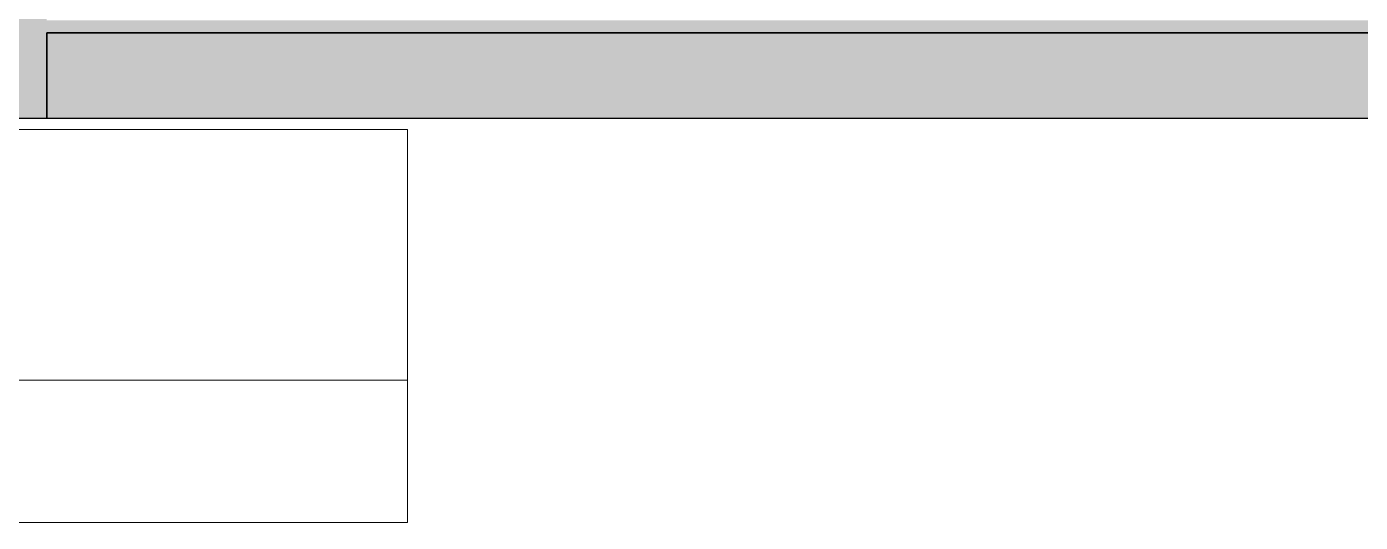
# Model space of a CAD drawing. Header units: millimetres. Extents: x 155927 to 295199, y -4084 to 97293.
# Drawn here: x 157224 to 158820, y 25472 to 26065 of the extents above; entities that cross this region are included whole.
import ezdxf

# ---------------------------------------------------------------- set-up
doc = ezdxf.new("R2010")
doc.units = ezdxf.units.MM
doc.header["$MEASUREMENT"] = 0
for name, color, linetype, lineweight in [('A-WALL-PATT', 7, 'CONTINUOUS', 9), ('I-FURN', 8, 'CONTINUOUS', 9), ('I-WALL', 7, 'CONTINUOUS', 9)]:
    doc.layers.add(name, color=color, linetype=linetype, lineweight=lineweight)

msp = doc.modelspace()

# ---------------------------------------------------------------- hatches: boundary and pattern name
at = {"layer": 'A-WALL-PATT'}
for points in [[(157177.8, 25955.6), (157247.8, 25955.6), (157247.8, 26733.1), (157177.8, 26733.1), (157177.8, 26025.6)], [(160696.7, 26057.6), (160696.7, 26072.6), (157247.8, 26072.6), (157247.8, 26057.6), (160138.2, 26057.6)], [(160696.7, 25955.6), (160696.7, 26057.6), (157247.8, 26057.6), (157247.8, 25955.6), (160138.2, 25955.6)]]:
    msp.add_hatch(color=256, dxfattribs=at).paths.add_polyline_path(points, flags=0)

# ---------------------------------------------------------------- linework, layer by layer
at = {"layer": 'I-FURN'}
for p, q in [((157679.4, 25942.1), (156879.4, 25942.1)), ((157679.4, 25642.1), (157679.4, 25942.1)), ((156879.4, 25642.1), (157679.4, 25642.1)), ((157679.4, 25472.1), (157679.4, 25642.1)), ((156879.4, 25472.1), (157679.4, 25472.1))]:
    msp.add_line(p, q, dxfattribs=at)
at = {"layer": 'I-WALL', "lineweight": 30}
for p, q in [((157247.8, 25955.6), (157247.8, 26057.6)), ((160696.7, 26057.6), (157247.8, 26057.6)), ((157247.8, 26057.6), (157247.8, 25955.6)), ((157247.8, 26057.6), (160696.7, 26057.6)), ((157177.8, 25955.6), (157247.8, 25955.6)), ((157247.8, 25955.6), (160696.7, 25955.6))]:
    msp.add_line(p, q, dxfattribs=at)

doc.saveas('drawing.dxf')
